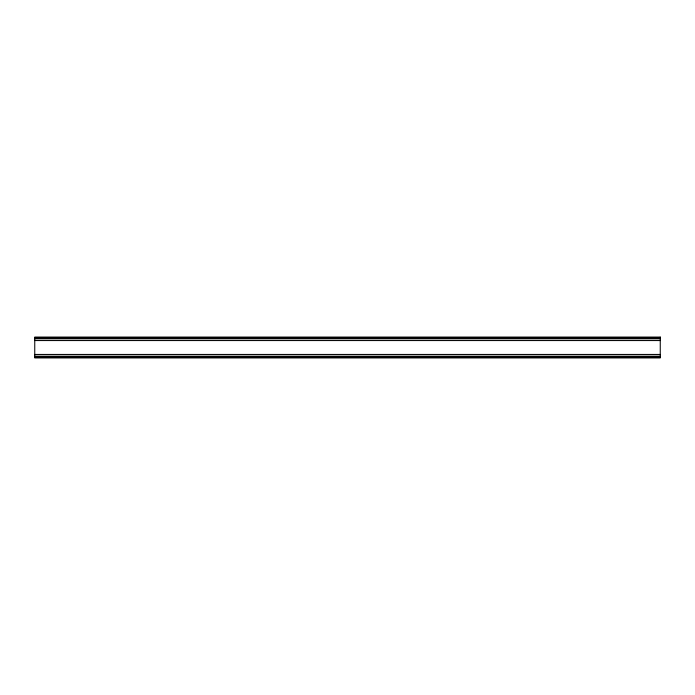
<?xml version="1.0" encoding="UTF-8"?>
<svg xmlns="http://www.w3.org/2000/svg" width="695" height="695" viewBox="0 0 695 695"><rect width="100%" height="100%" fill="white"/><g stroke="black" fill="none" stroke-linecap="round" stroke-linejoin="round"><path stroke-width="1.04" d="M34.75 337.944L660.25 337.944M34.75 338.812L660.25 338.812M34.75 340.55L660.25 340.55M34.75 354.45L660.25 354.45M34.75 356.188L660.25 356.188M34.75 357.056L660.25 357.056M660.25 337.075L34.75 337.075L34.75 357.925L660.25 357.925L660.25 337.075"/></g></svg>
